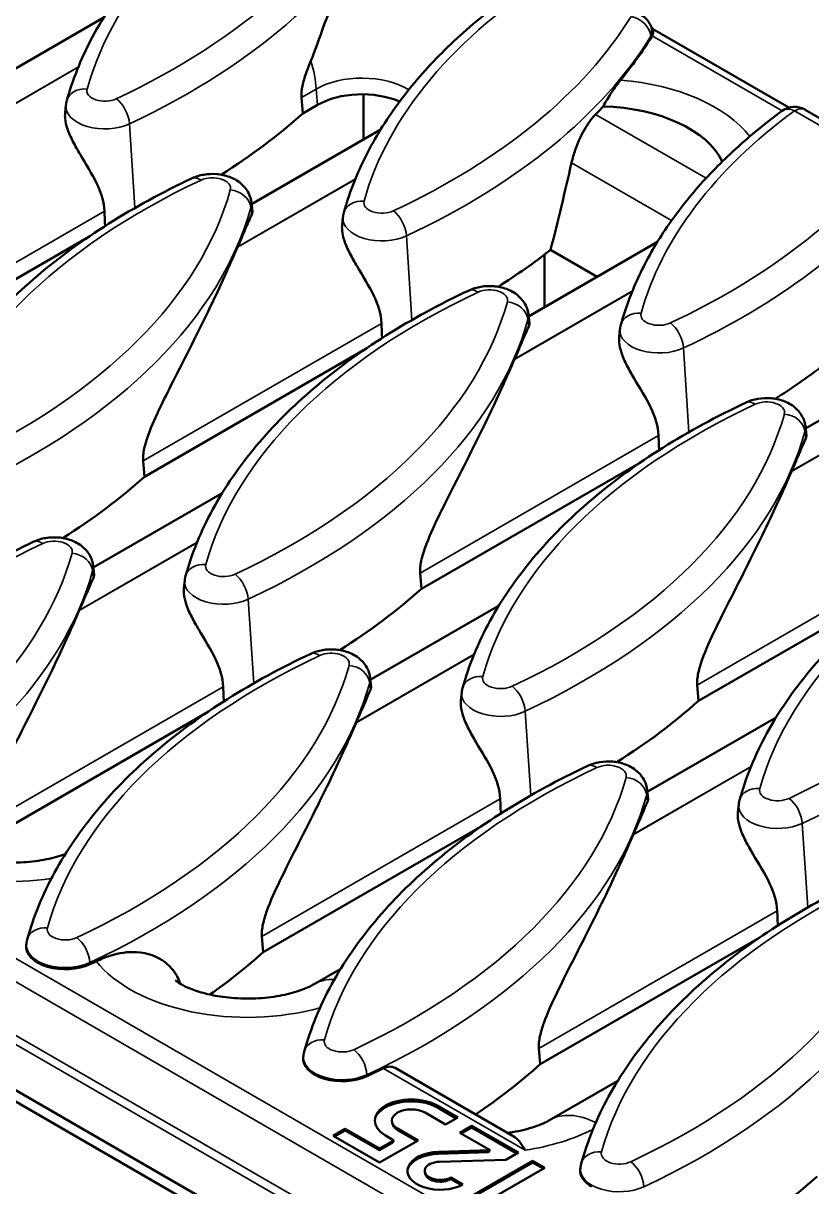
# Model space of a CAD drawing. Header units: millimetres. Extents: x 0 to 1485, y 0 to 1050.
# Drawn here: x 129.53 to 157.71, y 263.75 to 305.34 of the extents above; entities that cross this region are included whole.
import ezdxf

# ---------------------------------------------------------------- set-up
doc = ezdxf.new("R2010")
doc.units = ezdxf.units.MM
doc.header["$LTSCALE"] = 2.5
doc.layers.add('Sichtbar (ISO)', color=7, linetype='Continuous', lineweight=50)
doc.layers.add('Sichtbar schmal (ISO)', color=7, linetype='Continuous', lineweight=35)

msp = doc.modelspace()

# ---------------------------------------------------------------- linework, layer by layer
at = {"layer": 'Sichtbar (ISO)'}
for p, q in [((127.791, 302.872), (132.393, 305.528)), ((416.86, 100.751), (63.307, 304.875)), ((63.837, 304.977), (240.26, 203.119)), ((156.893, 302.321), (152.022, 305.134)), ((141.696, 302.796), (141.696, 301.179)), ((131.058, 302.416), (131.028, 302.141)), ((139.519, 302.113), (139.474, 302.68)), ((140.044, 302.416), (139.519, 302.113)), ((157.469, 302.248), (160.68, 300.394)), ((137.691, 298.867), (142.292, 301.524)), ((137.684, 298.929), (137.718, 298.612)), ((140.957, 298.411), (140.928, 298.136)), ((131.793, 297.652), (123.963, 293.131)), ((147.59, 294.862), (152.192, 297.519)), ((148.161, 297.07), (148.161, 295.192)), ((148.378, 297.237), (150.041, 296.277)), ((147.584, 294.925), (147.618, 294.607)), ((150.857, 294.406), (150.827, 294.131)), ((141.693, 293.648), (133.862, 289.127)), ((157.49, 290.857), (160.85, 292.797)), ((157.483, 290.92), (157.517, 290.603)), ((133.862, 289.127), (133.817, 289.694)), ((151.592, 289.643), (143.762, 285.122)), ((132.034, 285.881), (136.636, 288.537)), ((132.027, 285.943), (132.061, 285.626)), ((143.762, 285.122), (143.716, 285.689)), ((135.3, 285.425), (135.271, 285.15)), ((161.492, 285.638), (153.661, 281.117)), ((141.933, 281.876), (146.535, 284.533)), ((141.927, 281.939), (141.961, 281.621)), ((153.661, 281.117), (153.616, 281.684)), ((145.2, 281.42), (145.17, 281.145)), ((136.036, 280.662), (128.206, 276.141)), ((151.833, 277.871), (156.434, 280.528)), ((151.826, 277.934), (151.86, 277.616)), ((155.099, 277.415), (155.07, 277.14)), ((145.936, 276.657), (138.105, 272.136)), ((129.643, 272.439), (129.638, 272.385)), ((138.105, 272.136), (138.059, 272.703)), ((155.835, 272.652), (148.005, 268.131)), ((139.923, 270.995), (140.878, 271.546)), ((148.005, 268.131), (147.959, 268.698)), ((139.543, 268.434), (139.537, 268.381)), ((147.041, 265.562), (142.817, 268.001)), ((148.341, 266.135), (150.778, 267.542)), ((144.322, 266.652), (145.057, 266.228)), ((144.341, 266.582), (145.006, 266.198)), ((144.624, 265.978), (143.889, 266.402)), ((145.057, 266.228), (144.624, 265.978)), ((140.608, 265.575), (141.041, 265.825)), ((140.659, 265.545), (141.041, 265.765)), ((141.041, 265.825), (142.267, 265.117)), ((141.041, 265.765), (141.041, 265.825)), ((141.041, 265.765), (142.267, 265.058)), ((142.744, 265.964), (142.717, 266.043)), ((142.908, 265.836), (143.643, 265.411)), ((142.927, 265.765), (143.591, 265.381)), ((145.133, 265.684), (145.567, 265.934)), ((145.567, 265.874), (145.185, 265.654)), ((145.567, 265.934), (147.226, 264.976)), ((145.567, 265.874), (145.567, 265.934)), ((147.174, 264.946), (145.567, 265.874)), ((142.267, 264.617), (140.608, 265.575)), ((142.267, 265.117), (142.776, 265.411)), ((143.643, 265.411), (142.267, 264.617)), ((142.267, 265.058), (142.738, 265.33)), ((142.776, 265.411), (142.474, 265.586)), ((142.738, 265.33), (142.776, 265.411)), ((146.22, 265.056), (145.133, 265.684)), ((142.267, 265.058), (142.267, 265.117)), ((146.159, 264.988), (144.371, 264.933)), ((144.373, 264.999), (146.22, 265.056)), ((146.159, 264.988), (146.22, 265.056)), ((147.226, 264.976), (146.781, 264.719)), ((146.781, 264.719), (144.405, 264.646)), ((144.945, 263.071), (147.735, 264.682)), ((147.735, 264.622), (144.996, 263.041)), ((147.735, 264.682), (148.169, 264.432)), ((147.735, 264.622), (147.735, 264.682)), ((148.117, 264.402), (147.735, 264.622)), ((143.912, 264.183), (143.885, 264.261)), ((144.812, 264.083), (145.246, 263.833)), ((148.169, 264.432), (145.98, 263.168)), ((149.442, 264.429), (149.437, 264.376)), ((145.191, 263.805), (144.812, 264.023))]:
    msp.add_line(p, q, dxfattribs=at)
for centre, start, end in [((151.256, 304.969), 29.0755, 60), ((157.094, 301.599), 60, 126.3265)]:
    msp.add_arc(centre, 0.75, start, end, dxfattribs=at)
for centre, major_axis, ratio, start_param, end_param in [((105.726, 314.992), (28.411, 0), 0.57735, 5.542918, 5.711515), ((77.498, 350.74), (77.01, -60.125), 0.221134, 0.476257, 0.481396), ((125.525, 310.249), (28.061, 0), 0.57735, 5.840069, 5.943121), ((141.635, 301.498), (-2.25, 0), 0.57735, 4.0715, 5.497787), ((125.525, 310.045), (-28.083, 0), 0.57735, 2.628146, 2.647971), ((150.053, 299.699), (4.617, 0), 0.57735, 0.263416, 1.526988), ((115.626, 310.988), (28.411, 0), 0.57735, 5.542918, 5.711515), ((122.339, 292.798), (-19.397, -54.939), 0.406065, 1.79326, 1.849637), ((109.969, 301.267), (28.061, 0), 0.57735, 6.037665, 6.038748), ((125.525, 306.983), (28.411, 0), 0.57735, 5.542918, 5.647001), ((119.869, 297.263), (28.061, 0), 0.57735, 6.037665, 6.038748), ((135.425, 302.978), (28.411, 0), 0.57735, 5.542918, 5.633306), ((109.969, 298.001), (28.411, 0), 0.57735, 5.542918, 5.711515), ((129.768, 293.258), (28.061, 0), 0.57735, 6.037665, 6.038748), ((119.869, 293.997), (28.411, 0), 0.57735, 5.542918, 5.711515), ((104.312, 288.281), (28.061, 0), 0.57735, 6.037665, 6.038748), ((129.768, 289.992), (28.411, 0), 0.57735, 5.542918, 5.711515), ((114.212, 284.276), (28.061, 0), 0.57735, 6.037665, 6.038748), ((124.111, 280.272), (28.061, 0), 0.57735, 6.037665, 6.038748), ((131.035, 272.335), (-1.4, 0), 0.57735, 6.221282, 8.536843), ((114.212, 281.01), (28.411, 0), 0.57735, 5.597303, 5.711515), ((114.212, 284.276), (28.061, 0), 0.57735, 5.39525, 5.405418), ((140.934, 268.331), (-1.4, 0), 0.57735, 6.221282, 8.536843), ((124.111, 280.272), (-28.061, 0), 0.57735, 2.253657, 2.280852), ((124.111, 277.006), (28.411, 0), 0.57735, 5.575247, 5.711515), ((143.398, 266.119), (-1.307, 0), 0.57735, 3.926991, 7.068583), ((143.398, 266.037), (-1.333, 0), 0.57735, 3.926991, 6.040204), ((143.398, 266.119), (-0.693, 0), 0.57735, 3.926991, 7.068583), ((143.398, 266.037), (-0.667, 0), 0.57735, 0.190621, 0.785398), ((144.435, 264.323), (-1.173, 0), 0.57735, 4.765742, 8.616539), ((144.435, 264.241), (-1.2, 0), 0.57735, 4.765742, 6.034346), ((144.435, 264.323), (-0.56, 0), 0.57735, 4.765742, 8.591524), ((144.435, 264.241), (-0.533, 0), 0.57735, 0.190621, 2.356194), ((150.834, 264.326), (-1.4, 0), 0.57735, 6.221282, 7.068583), ((134.011, 273.001), (28.411, 0), 0.57735, 5.542918, 5.711515)]:
    msp.add_ellipse(centre, major_axis=major_axis, ratio=ratio, start_param=start_param, end_param=end_param, dxfattribs=at)
for points, knots in [([(131.088, 302.573), (131.293, 303.31), (131.582, 304.037), (132.317, 305.453), (132.764, 306.143), (133.804, 307.476), (134.397, 308.118), (135.718, 309.348), (136.446, 309.934), (138.023, 311.043), (138.872, 311.566), (139.774, 312.052)], [5.6570493, 5.6570493, 5.6570493, 5.6570493, 5.789077, 5.789077, 5.9211047, 5.9211047, 6.0531324, 6.0531324, 6.1851601, 6.1851601, 6.3171878, 6.3171878, 6.3171878, 6.3171878]), ([(139.811, 303.994), (139.949, 304.321), (140.107, 304.788), (140.471, 305.783), (140.673, 306.309), (141.099, 307.254), (141.299, 307.642), (141.55, 308.046), (141.601, 308.124), (141.651, 308.196)], [-1.712995, -1.712995, -1.712995, -1.712995, -1.278087, -1.278087, -0.902936, -0.902936, -0.586693, -0.586693, -0.505697, -0.505697, -0.505697, -0.505697]), ([(140.987, 298.568), (141.168, 299.22), (141.415, 299.863), (142.033, 301.122), (142.403, 301.738), (143.262, 302.934), (143.749, 303.515), (144.832, 304.635), (145.428, 305.174), (146.72, 306.206), (147.415, 306.698), (148.156, 307.163)], [5.6570493, 5.6570493, 5.6570493, 5.6570493, 5.7737278, 5.7737278, 5.8904063, 5.8904063, 6.0070848, 6.0070848, 6.1237633, 6.1237633, 6.2404418, 6.2404418, 6.2404418, 6.2404418]), ([(152.034, 305.113), (152.05, 305.084), (152.052, 305.041), (152.032, 304.96), (152.02, 304.928), (152.004, 304.891)], [0.0993, 0.0993, 0.0993, 0.0993, 0.1853603, 0.1853603, 0.2311342, 0.2311342, 0.2311342, 0.2311342]), ([(139.474, 302.68), (139.463, 302.814), (139.479, 302.955), (139.539, 303.246), (139.584, 303.396), (139.689, 303.697), (139.748, 303.847), (139.811, 303.994)], [1.3649293, 1.3649293, 1.3649293, 1.3649293, 1.4608495, 1.4608495, 1.5582179, 1.5582179, 1.65319, 1.65319, 1.65319, 1.65319]), ([(150.256, 302.362), (150.355, 302.543), (150.456, 302.712), (150.665, 303.029), (150.771, 303.175), (150.876, 303.303)], [-0.7244913, -0.7244913, -0.7244913, -0.7244913, -0.582397, -0.582397, -0.4349364, -0.4349364, -0.4349364, -0.4349364]), ([(131.058, 302.416), (131.059, 302.426), (131.06, 302.437), (131.063, 302.458), (131.065, 302.469), (131.068, 302.49), (131.07, 302.501), (131.075, 302.521), (131.077, 302.532), (131.082, 302.552), (131.085, 302.563), (131.088, 302.573)], [5.5596905, 5.5596905, 5.5596905, 5.5596905, 5.57916226, 5.57916226, 5.59863402, 5.59863402, 5.61810578, 5.61810578, 5.63757754, 5.63757754, 5.6570493, 5.6570493, 5.6570493, 5.6570493]), ([(131.028, 302.141), (131.021, 302.077), (131.021, 302.01), (131.038, 301.817), (131.07, 301.687), (131.159, 301.422), (131.228, 301.265), (131.388, 300.952), (131.478, 300.796), (131.767, 300.307), (131.993, 299.953), (132.318, 299.271), (132.42, 298.94), (132.434, 298.615)], [3.8013839, 3.8013839, 3.8013839, 3.8013839, 3.8486369, 3.8486369, 3.9329934, 3.9329934, 4.0314686, 4.0314686, 4.1299438, 4.1299438, 4.3729414, 4.3729414, 4.5970062, 4.5970062, 4.5970062, 4.5970062]), ([(149.987, 302.081), (149.979, 302.073), (149.971, 302.064), (149.836, 301.921), (149.7, 301.736), (149.453, 301.302), (149.342, 301.054), (149.207, 300.664), (149.162, 300.507), (149.125, 300.348)], [1.8392594, 1.8392594, 1.8392594, 1.8392594, 1.8489159, 1.8489159, 2.0047841, 2.0047841, 2.1606522, 2.1606522, 2.2539981, 2.2539981, 2.2539981, 2.2539981]), ([(150.887, 294.563), (151.044, 295.129), (151.251, 295.688), (151.758, 296.787), (152.059, 297.327), (152.75, 298.381), (153.14, 298.896), (154.005, 299.896), (154.479, 300.381), (155.507, 301.318), (156.06, 301.77), (156.649, 302.203)], [5.6570493, 5.6570493, 5.6570493, 5.6570493, 5.7583279, 5.7583279, 5.8596065, 5.8596065, 5.9608852, 5.9608852, 6.0621638, 6.0621638, 6.1634424, 6.1634424, 6.1634424, 6.1634424]), ([(135.565, 299.795), (135.703, 299.86), (135.845, 299.901), (136.139, 299.95), (136.293, 299.956), (136.597, 299.931), (136.749, 299.9), (137.042, 299.793), (137.186, 299.718), (137.422, 299.514), (137.519, 299.401), (137.637, 299.158), (137.671, 299.046), (137.684, 298.929)], [0.102537, 0.102537, 0.102537, 0.102537, 0.502627, 0.502627, 0.927097, 0.927097, 1.350551, 1.350551, 1.766423, 1.766423, 2.082244, 2.082244, 2.294291, 2.294291, 2.294291, 2.294291]), ([(125.431, 289.587), (125.657, 290.401), (125.986, 291.201), (126.834, 292.756), (127.353, 293.511), (128.568, 294.96), (129.263, 295.654), (130.812, 296.971), (131.666, 297.594), (133.515, 298.758), (134.51, 299.3), (135.565, 299.795)], [5.6570493, 5.6570493, 5.6570493, 5.6570493, 5.8027839, 5.8027839, 5.9485186, 5.9485186, 6.0942532, 6.0942532, 6.2399879, 6.2399879, 6.3857225, 6.3857225, 6.3857225, 6.3857225]), ([(140.957, 298.411), (140.958, 298.422), (140.96, 298.432), (140.963, 298.454), (140.964, 298.464), (140.968, 298.485), (140.97, 298.496), (140.974, 298.517), (140.977, 298.527), (140.982, 298.548), (140.984, 298.558), (140.987, 298.568)], [5.5596905, 5.5596905, 5.5596905, 5.5596905, 5.57916226, 5.57916226, 5.59863402, 5.59863402, 5.61810578, 5.61810578, 5.63757754, 5.63757754, 5.6570493, 5.6570493, 5.6570493, 5.6570493]), ([(137.196, 297.347), (137.294, 297.573), (137.384, 297.784), (137.546, 298.163), (137.624, 298.344), (137.695, 298.501)], [5.6696828, 5.6696828, 5.6696828, 5.6696828, 5.9076607, 5.9076607, 6.1399115, 6.1399115, 6.1399115, 6.1399115]), ([(140.928, 298.136), (140.921, 298.073), (140.92, 298.005), (140.937, 297.812), (140.969, 297.682), (141.058, 297.417), (141.128, 297.26), (141.288, 296.948), (141.377, 296.792), (141.666, 296.302), (141.892, 295.948), (142.217, 295.267), (142.32, 294.935), (142.333, 294.611)], [3.8013839, 3.8013839, 3.8013839, 3.8013839, 3.8486369, 3.8486369, 3.9329934, 3.9329934, 4.0314686, 4.0314686, 4.1299438, 4.1299438, 4.3729414, 4.3729414, 4.5970062, 4.5970062, 4.5970062, 4.5970062]), ([(133.817, 289.694), (133.811, 289.757), (133.812, 289.827), (133.826, 289.975), (133.839, 290.054), (133.89, 290.293), (133.942, 290.457), (134.122, 290.961), (134.288, 291.321), (134.625, 292.023), (134.797, 292.363), (135.411, 293.572), (135.884, 294.5), (136.642, 296.09), (136.945, 296.768), (137.188, 297.33)], [0.001445, 0.001445, 0.001445, 0.001445, 0.046776, 0.046776, 0.093551, 0.093551, 0.187102, 0.187102, 0.417891, 0.417891, 0.64868, 0.64868, 1.339149, 1.339149, 1.926999, 1.926999, 1.926999, 1.926999]), ([(135.33, 285.582), (135.557, 286.396), (135.885, 287.196), (136.733, 288.751), (137.252, 289.506), (138.467, 290.955), (139.162, 291.649), (140.711, 292.967), (141.566, 293.59), (143.415, 294.754), (144.41, 295.295), (145.465, 295.79)], [5.6570493, 5.6570493, 5.6570493, 5.6570493, 5.8027839, 5.8027839, 5.9485186, 5.9485186, 6.0942532, 6.0942532, 6.2399879, 6.2399879, 6.3857225, 6.3857225, 6.3857225, 6.3857225]), ([(145.465, 295.79), (145.603, 295.855), (145.744, 295.896), (146.039, 295.945), (146.192, 295.951), (146.497, 295.926), (146.648, 295.896), (146.942, 295.788), (147.085, 295.713), (147.321, 295.509), (147.419, 295.396), (147.537, 295.153), (147.571, 295.042), (147.584, 294.925)], [0.102537, 0.102537, 0.102537, 0.102537, 0.502627, 0.502627, 0.927097, 0.927097, 1.350551, 1.350551, 1.766423, 1.766423, 2.082244, 2.082244, 2.294291, 2.294291, 2.294291, 2.294291]), ([(147.095, 293.342), (147.193, 293.568), (147.283, 293.779), (147.446, 294.159), (147.523, 294.339), (147.595, 294.496)], [5.6696828, 5.6696828, 5.6696828, 5.6696828, 5.9076607, 5.9076607, 6.1399115, 6.1399115, 6.1399115, 6.1399115]), ([(150.857, 294.406), (150.858, 294.417), (150.859, 294.428), (150.862, 294.449), (150.864, 294.46), (150.867, 294.481), (150.869, 294.491), (150.874, 294.512), (150.876, 294.522), (150.881, 294.543), (150.884, 294.553), (150.887, 294.563)], [5.5596905, 5.5596905, 5.5596905, 5.5596905, 5.57916226, 5.57916226, 5.59863402, 5.59863402, 5.61810578, 5.61810578, 5.63757754, 5.63757754, 5.6570493, 5.6570493, 5.6570493, 5.6570493]), ([(150.827, 294.131), (150.82, 294.068), (150.82, 294.001), (150.837, 293.808), (150.869, 293.677), (150.958, 293.412), (151.027, 293.256), (151.187, 292.943), (151.277, 292.787), (151.566, 292.298), (151.792, 291.943), (152.117, 291.262), (152.219, 290.93), (152.233, 290.606)], [3.8013839, 3.8013839, 3.8013839, 3.8013839, 3.8486369, 3.8486369, 3.9329934, 3.9329934, 4.0314686, 4.0314686, 4.1299438, 4.1299438, 4.3729414, 4.3729414, 4.5970062, 4.5970062, 4.5970062, 4.5970062]), ([(143.716, 285.689), (143.711, 285.753), (143.712, 285.822), (143.725, 285.971), (143.738, 286.05), (143.79, 286.289), (143.841, 286.452), (144.022, 286.956), (144.188, 287.317), (144.524, 288.019), (144.696, 288.358), (145.31, 289.568), (145.784, 290.495), (146.541, 292.085), (146.844, 292.764), (147.088, 293.325)], [0.001445, 0.001445, 0.001445, 0.001445, 0.046776, 0.046776, 0.093551, 0.093551, 0.187102, 0.187102, 0.417891, 0.417891, 0.64868, 0.64868, 1.339149, 1.339149, 1.926999, 1.926999, 1.926999, 1.926999]), ([(155.364, 291.786), (155.502, 291.85), (155.644, 291.891), (155.938, 291.941), (156.092, 291.947), (156.396, 291.922), (156.548, 291.891), (156.841, 291.783), (156.985, 291.708), (157.221, 291.505), (157.318, 291.391), (157.436, 291.149), (157.47, 291.037), (157.483, 290.92)], [0.102537, 0.102537, 0.102537, 0.102537, 0.502627, 0.502627, 0.927097, 0.927097, 1.350551, 1.350551, 1.766423, 1.766423, 2.082244, 2.082244, 2.294291, 2.294291, 2.294291, 2.294291]), ([(145.23, 281.577), (145.456, 282.391), (145.785, 283.192), (146.633, 284.747), (147.152, 285.501), (148.367, 286.95), (149.062, 287.645), (150.611, 288.962), (151.465, 289.585), (153.314, 290.749), (154.309, 291.29), (155.364, 291.786)], [5.6570493, 5.6570493, 5.6570493, 5.6570493, 5.8027839, 5.8027839, 5.9485186, 5.9485186, 6.0942532, 6.0942532, 6.2399879, 6.2399879, 6.3857225, 6.3857225, 6.3857225, 6.3857225]), ([(156.995, 289.337), (157.093, 289.564), (157.183, 289.775), (157.345, 290.154), (157.423, 290.334), (157.494, 290.491)], [5.6696828, 5.6696828, 5.6696828, 5.6696828, 5.9076607, 5.9076607, 6.1399115, 6.1399115, 6.1399115, 6.1399115]), ([(153.616, 281.684), (153.61, 281.748), (153.611, 281.818), (153.625, 281.966), (153.638, 282.045), (153.689, 282.284), (153.741, 282.447), (153.921, 282.951), (154.087, 283.312), (154.424, 284.014), (154.596, 284.353), (155.21, 285.563), (155.683, 286.491), (156.441, 288.081), (156.744, 288.759), (156.987, 289.32)], [0.001445, 0.001445, 0.001445, 0.001445, 0.046776, 0.046776, 0.093551, 0.093551, 0.187102, 0.187102, 0.417891, 0.417891, 0.64868, 0.64868, 1.339149, 1.339149, 1.926999, 1.926999, 1.926999, 1.926999]), ([(155.129, 277.572), (155.356, 278.386), (155.684, 279.187), (156.532, 280.742), (157.051, 281.496), (158.266, 282.945), (158.961, 283.64), (160.51, 284.957), (161.365, 285.58), (163.214, 286.744), (164.209, 287.285), (165.264, 287.781)], [5.6570493, 5.6570493, 5.6570493, 5.6570493, 5.8027839, 5.8027839, 5.9485186, 5.9485186, 6.0942532, 6.0942532, 6.2399879, 6.2399879, 6.3857225, 6.3857225, 6.3857225, 6.3857225]), ([(129.908, 286.809), (130.046, 286.874), (130.188, 286.915), (130.483, 286.964), (130.636, 286.97), (130.941, 286.945), (131.092, 286.914), (131.385, 286.807), (131.529, 286.731), (131.765, 286.528), (131.862, 286.415), (131.98, 286.172), (132.015, 286.06), (132.027, 285.943)], [0.102537, 0.102537, 0.102537, 0.102537, 0.502627, 0.502627, 0.927097, 0.927097, 1.350551, 1.350551, 1.766423, 1.766423, 2.082244, 2.082244, 2.294291, 2.294291, 2.294291, 2.294291]), ([(120.044, 277.438), (120.32, 278.186), (120.682, 278.919), (121.569, 280.342), (122.093, 281.032), (123.291, 282.358), (123.964, 282.993), (125.447, 284.201), (126.256, 284.774), (127.996, 285.847), (128.926, 286.348), (129.908, 286.809)], [5.7073242, 5.7073242, 5.7073242, 5.7073242, 5.8430039, 5.8430039, 5.9786835, 5.9786835, 6.1143632, 6.1143632, 6.2500429, 6.2500429, 6.3857225, 6.3857225, 6.3857225, 6.3857225]), ([(131.539, 284.36), (131.581, 284.458), (131.622, 284.552), (131.797, 284.962), (131.927, 285.268), (132.038, 285.515)], [5.4826973, 5.4826973, 5.4826973, 5.4826973, 5.5850708, 5.5850708, 5.9462229, 5.9462229, 5.9462229, 5.9462229]), ([(135.3, 285.425), (135.301, 285.435), (135.303, 285.446), (135.306, 285.467), (135.307, 285.478), (135.311, 285.499), (135.313, 285.51), (135.317, 285.531), (135.32, 285.541), (135.325, 285.561), (135.327, 285.572), (135.33, 285.582)], [5.5596905, 5.5596905, 5.5596905, 5.5596905, 5.57916226, 5.57916226, 5.59863402, 5.59863402, 5.61810578, 5.61810578, 5.63757754, 5.63757754, 5.6570493, 5.6570493, 5.6570493, 5.6570493]), ([(135.271, 285.15), (135.264, 285.086), (135.264, 285.019), (135.28, 284.826), (135.312, 284.696), (135.402, 284.431), (135.471, 284.274), (135.631, 283.962), (135.721, 283.806), (136.01, 283.316), (136.236, 282.962), (136.56, 282.28), (136.663, 281.949), (136.676, 281.624)], [3.8013839, 3.8013839, 3.8013839, 3.8013839, 3.8486369, 3.8486369, 3.9329934, 3.9329934, 4.0314686, 4.0314686, 4.1299438, 4.1299438, 4.3729414, 4.3729414, 4.5970062, 4.5970062, 4.5970062, 4.5970062]), ([(128.16, 276.707), (128.155, 276.771), (128.156, 276.841), (128.169, 276.989), (128.182, 277.068), (128.233, 277.307), (128.285, 277.47), (128.465, 277.975), (128.631, 278.335), (128.968, 279.037), (129.14, 279.377), (129.754, 280.586), (130.227, 281.514), (130.985, 283.104), (131.288, 283.782), (131.531, 284.343)], [0.001445, 0.001445, 0.001445, 0.001445, 0.046776, 0.046776, 0.093551, 0.093551, 0.187102, 0.187102, 0.417891, 0.417891, 0.64868, 0.64868, 1.339149, 1.339149, 1.926999, 1.926999, 1.926999, 1.926999]), ([(129.673, 272.596), (129.9, 273.41), (130.228, 274.21), (131.076, 275.765), (131.596, 276.52), (132.81, 277.969), (133.505, 278.663), (135.055, 279.981), (135.909, 280.603), (137.758, 281.768), (138.753, 282.309), (139.808, 282.804)], [5.6570493, 5.6570493, 5.6570493, 5.6570493, 5.8027839, 5.8027839, 5.9485186, 5.9485186, 6.0942532, 6.0942532, 6.2399879, 6.2399879, 6.3857225, 6.3857225, 6.3857225, 6.3857225]), ([(139.808, 282.804), (139.946, 282.869), (140.087, 282.91), (140.382, 282.959), (140.535, 282.965), (140.84, 282.94), (140.991, 282.909), (141.285, 282.802), (141.429, 282.727), (141.665, 282.523), (141.762, 282.41), (141.88, 282.167), (141.914, 282.055), (141.927, 281.939)], [0.102537, 0.102537, 0.102537, 0.102537, 0.502627, 0.502627, 0.927097, 0.927097, 1.350551, 1.350551, 1.766423, 1.766423, 2.082244, 2.082244, 2.294291, 2.294291, 2.294291, 2.294291]), ([(141.438, 280.356), (141.481, 280.453), (141.521, 280.548), (141.697, 280.957), (141.826, 281.264), (141.938, 281.51)], [5.4826973, 5.4826973, 5.4826973, 5.4826973, 5.5850708, 5.5850708, 5.9462229, 5.9462229, 5.9462229, 5.9462229]), ([(145.2, 281.42), (145.201, 281.431), (145.202, 281.441), (145.205, 281.463), (145.207, 281.473), (145.211, 281.494), (145.213, 281.505), (145.217, 281.526), (145.219, 281.536), (145.224, 281.557), (145.227, 281.567), (145.23, 281.577)], [5.5596905, 5.5596905, 5.5596905, 5.5596905, 5.57916226, 5.57916226, 5.59863402, 5.59863402, 5.61810578, 5.61810578, 5.63757754, 5.63757754, 5.6570493, 5.6570493, 5.6570493, 5.6570493]), ([(145.17, 281.145), (145.164, 281.082), (145.163, 281.014), (145.18, 280.821), (145.212, 280.691), (145.301, 280.426), (145.371, 280.269), (145.53, 279.957), (145.62, 279.801), (145.909, 279.311), (146.135, 278.957), (146.46, 278.276), (146.562, 277.944), (146.576, 277.62)], [3.8013839, 3.8013839, 3.8013839, 3.8013839, 3.8486369, 3.8486369, 3.9329934, 3.9329934, 4.0314686, 4.0314686, 4.1299438, 4.1299438, 4.3729414, 4.3729414, 4.5970062, 4.5970062, 4.5970062, 4.5970062]), ([(138.059, 272.703), (138.054, 272.767), (138.055, 272.836), (138.069, 272.984), (138.081, 273.063), (138.133, 273.303), (138.185, 273.466), (138.365, 273.97), (138.531, 274.331), (138.868, 275.032), (139.039, 275.372), (139.654, 276.582), (140.127, 277.509), (140.884, 279.099), (141.187, 279.778), (141.431, 280.339)], [0.001445, 0.001445, 0.001445, 0.001445, 0.046776, 0.046776, 0.093551, 0.093551, 0.187102, 0.187102, 0.417891, 0.417891, 0.64868, 0.64868, 1.339149, 1.339149, 1.926999, 1.926999, 1.926999, 1.926999]), ([(139.573, 268.591), (139.799, 269.405), (140.128, 270.206), (140.976, 271.76), (141.495, 272.515), (142.71, 273.964), (143.405, 274.658), (144.954, 275.976), (145.808, 276.599), (147.657, 277.763), (148.652, 278.304), (149.707, 278.799)], [5.6570493, 5.6570493, 5.6570493, 5.6570493, 5.8027839, 5.8027839, 5.9485186, 5.9485186, 6.0942532, 6.0942532, 6.2399879, 6.2399879, 6.3857225, 6.3857225, 6.3857225, 6.3857225]), ([(149.707, 278.799), (149.845, 278.864), (149.987, 278.905), (150.282, 278.955), (150.435, 278.961), (150.74, 278.935), (150.891, 278.905), (151.184, 278.797), (151.328, 278.722), (151.564, 278.518), (151.661, 278.405), (151.779, 278.162), (151.814, 278.051), (151.826, 277.934)], [0.102537, 0.102537, 0.102537, 0.102537, 0.502627, 0.502627, 0.927097, 0.927097, 1.350551, 1.350551, 1.766423, 1.766423, 2.082244, 2.082244, 2.294291, 2.294291, 2.294291, 2.294291]), ([(151.338, 276.351), (151.38, 276.449), (151.421, 276.543), (151.596, 276.952), (151.726, 277.259), (151.837, 277.505)], [5.4826973, 5.4826973, 5.4826973, 5.4826973, 5.5850708, 5.5850708, 5.9462229, 5.9462229, 5.9462229, 5.9462229]), ([(155.099, 277.415), (155.1, 277.426), (155.102, 277.437), (155.105, 277.458), (155.106, 277.469), (155.11, 277.49), (155.112, 277.5), (155.116, 277.521), (155.119, 277.531), (155.124, 277.552), (155.126, 277.562), (155.129, 277.572)], [5.5596905, 5.5596905, 5.5596905, 5.5596905, 5.57916226, 5.57916226, 5.59863402, 5.59863402, 5.61810578, 5.61810578, 5.63757754, 5.63757754, 5.6570493, 5.6570493, 5.6570493, 5.6570493]), ([(155.07, 277.14), (155.063, 277.077), (155.063, 277.01), (155.079, 276.817), (155.111, 276.686), (155.201, 276.421), (155.27, 276.265), (155.43, 275.952), (155.52, 275.796), (155.809, 275.307), (156.034, 274.952), (156.359, 274.271), (156.462, 273.939), (156.475, 273.615)], [3.8013839, 3.8013839, 3.8013839, 3.8013839, 3.8486369, 3.8486369, 3.9329934, 3.9329934, 4.0314686, 4.0314686, 4.1299438, 4.1299438, 4.3729414, 4.3729414, 4.5970062, 4.5970062, 4.5970062, 4.5970062]), ([(147.959, 268.698), (147.954, 268.762), (147.955, 268.831), (147.968, 268.98), (147.981, 269.059), (148.032, 269.298), (148.084, 269.461), (148.264, 269.965), (148.43, 270.326), (148.767, 271.028), (148.939, 271.367), (149.553, 272.577), (150.026, 273.504), (150.784, 275.094), (151.087, 275.773), (151.33, 276.334)], [0.001445, 0.001445, 0.001445, 0.001445, 0.046776, 0.046776, 0.093551, 0.093551, 0.187102, 0.187102, 0.417891, 0.417891, 0.64868, 0.64868, 1.339149, 1.339149, 1.926999, 1.926999, 1.926999, 1.926999]), ([(126.559, 275.986), (126.559, 275.986), (126.567, 275.979), (126.612, 275.941), (126.673, 275.897), (126.857, 275.793), (126.982, 275.733), (127.295, 275.612), (127.488, 275.551), (127.933, 275.444), (128.188, 275.401), (128.735, 275.344), (129.029, 275.333), (129.612, 275.35), (129.901, 275.378), (130.432, 275.466), (130.675, 275.525), (130.937, 275.609), (130.987, 275.626), (131.035, 275.643)], [1.310535, 1.310535, 1.310535, 1.310535, 1.402673, 1.402673, 1.581342, 1.581342, 1.765012, 1.765012, 1.96381, 1.96381, 2.179172, 2.179172, 2.406228, 2.406228, 2.636125, 2.636125, 2.858614, 2.858614, 2.913728, 2.913728, 2.913728, 2.913728]), ([(149.472, 264.586), (149.699, 265.4), (150.027, 266.201), (150.875, 267.756), (151.395, 268.51), (152.609, 269.959), (153.304, 270.654), (154.854, 271.971), (155.708, 272.594), (157.557, 273.758), (158.552, 274.299), (159.607, 274.795)], [5.6570493, 5.6570493, 5.6570493, 5.6570493, 5.8027839, 5.8027839, 5.9485186, 5.9485186, 6.0942532, 6.0942532, 6.2399879, 6.2399879, 6.3857225, 6.3857225, 6.3857225, 6.3857225]), ([(129.643, 272.439), (129.644, 272.449), (129.646, 272.46), (129.649, 272.481), (129.651, 272.492), (129.654, 272.513), (129.656, 272.523), (129.661, 272.544), (129.663, 272.555), (129.668, 272.575), (129.671, 272.585), (129.673, 272.596)], [5.5596905, 5.5596905, 5.5596905, 5.5596905, 5.57916226, 5.57916226, 5.59863402, 5.59863402, 5.61810578, 5.61810578, 5.63757754, 5.63757754, 5.6570493, 5.6570493, 5.6570493, 5.6570493]), ([(132.139, 271.813), (132.304, 271.892), (132.468, 271.957), (132.962, 272.112), (133.28, 272.155), (133.988, 272.117), (134.332, 271.981), (134.766, 271.647), (134.915, 271.481), (135.073, 271.193), (135.113, 271.103), (135.146, 271.007)], [-1.0691406, -1.0691406, -1.0691406, -1.0691406, -0.9553116, -0.9553116, -0.7231512, -0.7231512, -0.3989985, -0.3989985, -0.1949366, -0.1949366, -0.1121755, -0.1121755, -0.1121755, -0.1121755]), ([(134.977, 271.126), (134.977, 271.126), (134.985, 271.118), (135.03, 271.081), (135.091, 271.037), (135.275, 270.933), (135.4, 270.873), (135.713, 270.751), (135.906, 270.691), (136.351, 270.584), (136.606, 270.541), (137.153, 270.484), (137.447, 270.473), (138.029, 270.49), (138.319, 270.518), (138.85, 270.606), (139.093, 270.665), (139.498, 270.794), (139.665, 270.863), (139.843, 270.95), (139.885, 270.973), (139.923, 270.995)], [1.310535, 1.310535, 1.310535, 1.310535, 1.402673, 1.402673, 1.581342, 1.581342, 1.765012, 1.765012, 1.96381, 1.96381, 2.179172, 2.179172, 2.406228, 2.406228, 2.636125, 2.636125, 2.858614, 2.858614, 3.065235, 3.065235, 3.141593, 3.141593, 3.141593, 3.141593]), ([(139.543, 268.434), (139.544, 268.445), (139.545, 268.455), (139.548, 268.477), (139.55, 268.487), (139.554, 268.508), (139.556, 268.519), (139.56, 268.54), (139.562, 268.55), (139.567, 268.571), (139.57, 268.581), (139.573, 268.591)], [5.5596905, 5.5596905, 5.5596905, 5.5596905, 5.57916226, 5.57916226, 5.59863402, 5.59863402, 5.61810578, 5.61810578, 5.63757754, 5.63757754, 5.6570493, 5.6570493, 5.6570493, 5.6570493]), ([(142.817, 268.001), (142.764, 268.032), (142.698, 268.049), (142.556, 268.044), (142.479, 268.023), (142.406, 267.987), (142.405, 267.987), (142.403, 267.986)], [0.5686528, 0.5686528, 0.5686528, 0.5686528, 0.6244977, 0.6244977, 0.6811336, 0.6811336, 0.6821208, 0.6821208, 0.6821208, 0.6821208]), ([(146.841, 265.678), (146.898, 265.686), (146.954, 265.694), (147.158, 265.728), (147.3, 265.758), (147.567, 265.824), (147.692, 265.861), (147.92, 265.939), (148.023, 265.979), (148.203, 266.06), (148.279, 266.099), (148.341, 266.135)], [2.5896222, 2.5896222, 2.5896222, 2.5896222, 2.6369817, 2.6369817, 2.7631344, 2.7631344, 2.8892872, 2.8892872, 3.0154399, 3.0154399, 3.1415927, 3.1415927, 3.1415927, 3.1415927]), ([(147.47, 265.061), (147.469, 265.062), (147.469, 265.063), (147.332, 265.303), (147.202, 265.469), (147.041, 265.562)], [-0.4437894, -0.4437894, -0.4437894, -0.4437894, -0.4426968, -0.4426968, -0.2110861, -0.2110861, -0.2110861, -0.2110861]), ([(149.442, 264.429), (149.443, 264.44), (149.445, 264.451), (149.448, 264.472), (149.45, 264.482), (149.453, 264.504), (149.455, 264.514), (149.46, 264.535), (149.462, 264.545), (149.467, 264.566), (149.47, 264.576), (149.472, 264.586)], [5.5596905, 5.5596905, 5.5596905, 5.5596905, 5.57916226, 5.57916226, 5.59863402, 5.59863402, 5.61810578, 5.61810578, 5.63757754, 5.63757754, 5.6570493, 5.6570493, 5.6570493, 5.6570493])]:
    msp.add_open_spline(points, degree=3, knots=knots, dxfattribs=at)
for points, degree in [([(152.004, 304.891), (151.997, 304.875), (151.988, 304.86), (151.979, 304.845)], 3), ([(132.434, 298.615), (132.445, 298.355), (132.456, 298.091)], 2), ([(137.695, 298.501), (137.714, 298.541), (137.721, 298.58), (137.718, 298.612)], 3), ([(142.333, 294.611), (142.344, 294.351), (142.355, 294.086)], 2), ([(147.595, 294.496), (147.613, 294.536), (147.621, 294.575), (147.618, 294.607)], 3), ([(152.233, 290.606), (152.244, 290.346), (152.255, 290.081)], 2), ([(157.494, 290.491), (157.513, 290.532), (157.52, 290.57), (157.517, 290.603)], 3), ([(132.038, 285.515), (132.057, 285.555), (132.065, 285.593), (132.061, 285.626)], 3), ([(136.676, 281.624), (136.687, 281.365), (136.698, 281.1)], 2), ([(141.938, 281.51), (141.956, 281.55), (141.964, 281.589), (141.961, 281.621)], 3), ([(146.576, 277.62), (146.587, 277.36), (146.598, 277.095)], 2), ([(151.837, 277.505), (151.856, 277.545), (151.864, 277.584), (151.86, 277.616)], 3), ([(156.475, 273.615), (156.486, 273.355), (156.497, 273.09)], 2), ([(144.812, 264.023), (144.812, 264.053), (144.812, 264.083)], 2)]:
    msp.add_open_spline(points, degree=degree, dxfattribs=at)
at = {"layer": 'Sichtbar schmal (ISO)'}
for p, q in [((240.374, 204.683), (63.95, 306.541)), ((240.443, 204.975), (64.019, 306.833)), ((152.004, 304.891), (156.654, 302.206)), ((127.289, 301.334), (131.495, 303.763)), ((131.502, 303.779), (127.296, 301.351)), ((140.003, 302.986), (139.474, 302.68)), ((140.003, 302.986), (140.044, 302.416)), ((153.936, 299.801), (149.987, 302.081)), ((160.305, 300.357), (157.094, 302.211)), ((133.523, 298.736), (133.329, 301.741)), ((152.699, 298.285), (149.125, 300.348)), ((137.188, 297.33), (141.394, 299.758)), ((141.401, 299.775), (137.196, 297.347)), ((132.434, 298.615), (123.917, 293.698)), ((137.695, 298.501), (137.669, 298.752)), ((143.422, 294.731), (143.229, 297.737)), ((147.088, 293.325), (151.294, 295.753)), ((151.301, 295.77), (147.095, 293.342)), ((142.333, 294.611), (133.817, 289.694)), ((147.595, 294.496), (147.569, 294.747)), ((153.322, 290.726), (153.128, 293.732)), ((156.987, 289.32), (161.193, 291.748)), ((161.2, 291.765), (156.995, 289.337)), ((157.494, 290.491), (157.468, 290.743)), ((152.233, 290.606), (143.716, 285.689)), ((131.531, 284.343), (135.738, 286.772)), ((135.744, 286.788), (131.539, 284.36)), ((162.132, 286.601), (153.616, 281.684)), ((132.038, 285.515), (132.012, 285.766)), ((137.766, 281.745), (137.572, 284.75)), ((141.431, 280.339), (145.637, 282.767)), ((145.644, 282.784), (141.438, 280.356)), ((136.676, 281.624), (128.16, 276.707)), ((141.938, 281.51), (141.912, 281.761)), ((147.665, 277.74), (147.471, 280.746)), ((151.33, 276.334), (155.536, 278.762)), ((155.543, 278.779), (151.338, 276.351)), ((146.576, 277.62), (138.059, 272.703)), ((151.837, 277.505), (151.811, 277.756)), ((157.565, 273.736), (157.371, 276.741)), ((150.549, 259.619), (122.333, 275.91)), ((150.531, 258.793), (121.43, 275.595)), ((156.475, 273.615), (147.959, 268.698)), ((131.918, 271.708), (131.915, 271.764)), ((147.47, 265.061), (142.403, 267.986)), ((141.818, 267.704), (141.814, 267.759)), ((144.341, 266.582), (144.322, 266.652)), ((142.927, 265.765), (142.908, 265.836)), ((144.371, 264.933), (144.373, 264.999))]:
    msp.add_line(p, q, dxfattribs=at)
for centre, major_axis, ratio, start_param, end_param in [((158.773, 300.484), (-27.308, 0), 0.57735, 5.463785, 6.123923), ((115.626, 314.866), (27.308, 0), 0.57735, 5.39525, 6.028553), ((115.626, 314.307), (28.055, 0), 0.57735, 5.39525, 6.028553), ((168.672, 296.479), (-27.308, 0), 0.57735, 5.540531, 6.123923), ((125.525, 310.861), (27.308, 0), 0.57735, 5.39525, 5.94169), ((151.256, 304.969), (-0.639, 0.393), 0.769348, 3.671177, 5.154706), ((151.256, 304.969), (0.655, 0.364), 0.867309, 5.577792, 6.283185), ((125.525, 310.302), (28.055, 0), 0.57735, 5.39525, 5.94169), ((137.432, 304.21), (-1.825, 3.161), 0.57735, 4.014257, 4.325718), ((141.635, 302.043), (-2.308, 0), 0.57735, 3.902189, 5.497787), ((150.053, 299.904), (5.945, 0), 0.57735, 0.415461, 1.431964), ((131.81, 302.372), (-0.723, 0.201), 0.806163, 4.933018, 6.283185), ((132.449, 302.925), (-0.647, 0), 0.57735, 6.123923, 8.536843), ((132.449, 302.366), (-1.394, 0), 0.57735, 6.221282, 8.536843), ((132.858, 302.023), (-0.319, 0.679), 0.515222, 4.060529, 5.544059), ((157.094, 301.599), (0.375, 0.65), 0.57735, 0, 0.785398), ((178.572, 292.474), (-27.308, 0), 0.57735, 5.61753, 6.123923), ((157.094, 301.599), (-0.444, 0.604), 0.642185, 5.430302, 6.283185), ((135.425, 306.856), (27.308, 0), 0.57735, 5.39525, 5.858286), ((135.884, 299.116), (-0.319, 0.679), 0.515222, 5.544059, 6.283185), ((136.292, 299.439), (0.647, 0), 0.57735, 6.123923, 8.536843), ((153.116, 287.498), (-27.308, 0), 0.57735, 5.39525, 6.123923), ((135.425, 306.297), (-28.055, 0), 0.57735, 2.253657, 2.716693), ((109.969, 301.88), (27.308, 0), 0.57735, 5.39525, 6.123923), ((136.931, 298.767), (0.723, -0.201), 0.806163, 0.307895, 1.791425), ((141.71, 298.367), (-0.723, 0.201), 0.806163, 4.933018, 6.283185), ((142.349, 298.92), (-0.647, 0), 0.57735, 6.123923, 8.536843), ((109.969, 301.321), (28.055, 0), 0.57735, 5.39525, 6.123923), ((136.292, 298.88), (1.394, 0), 0.57735, 6.123923, 6.345089), ((142.757, 298.018), (-0.319, 0.679), 0.515222, 4.060529, 5.544059), ((142.349, 298.361), (-1.394, 0), 0.57735, 6.221282, 8.536843), ((163.015, 283.493), (-27.308, 0), 0.57735, 5.39525, 6.123923), ((145.783, 295.111), (-0.319, 0.679), 0.515222, 5.544059, 6.283185), ((146.192, 295.434), (0.647, 0), 0.57735, 6.123923, 8.536843), ((119.869, 297.875), (27.308, 0), 0.57735, 5.39525, 6.123923), ((146.831, 294.762), (0.723, -0.201), 0.806163, 0.307895, 1.791425), ((146.192, 294.875), (1.394, 0), 0.57735, 6.123923, 6.345089), ((151.609, 294.362), (-0.723, 0.201), 0.806163, 4.933018, 6.283185), ((152.248, 294.915), (-0.647, 0), 0.57735, 6.123923, 8.536843), ((119.869, 297.316), (28.055, 0), 0.57735, 5.39525, 6.123923), ((152.248, 294.356), (-1.394, 0), 0.57735, 6.221282, 8.536843), ((152.657, 294.013), (-0.319, 0.679), 0.515222, 4.060529, 5.544059), ((172.915, 279.488), (-27.308, 0), 0.57735, 5.39525, 6.123923), ((155.683, 291.107), (-0.319, 0.679), 0.515222, 5.544059, 6.283185), ((156.091, 291.429), (0.647, 0), 0.57735, 6.123923, 8.536843), ((129.768, 293.87), (27.308, 0), 0.57735, 5.39525, 6.123923), ((156.73, 290.758), (0.723, -0.201), 0.806163, 0.307895, 1.791425), ((129.768, 293.311), (28.055, 0), 0.57735, 5.39525, 6.123923), ((156.091, 290.87), (1.394, 0), 0.57735, 6.123923, 6.345089), ((182.814, 275.483), (-27.308, 0), 0.57735, 5.39525, 6.123923), ((139.668, 289.866), (27.308, 0), 0.57735, 5.39525, 6.123923), ((147.459, 274.511), (-27.308, 0), 0.57735, 5.39525, 6.073648), ((130.227, 286.13), (-0.319, 0.679), 0.515222, 5.544059, 6.283185), ((130.636, 286.452), (0.647, 0), 0.57735, 6.123923, 8.536843), ((139.668, 289.307), (28.055, 0), 0.57735, 5.39525, 6.123923), ((104.312, 288.894), (27.308, 0), 0.57735, 5.425365, 6.123923), ((131.274, 285.781), (0.723, -0.201), 0.806163, 0.307895, 1.791425), ((104.312, 288.335), (28.055, 0), 0.57735, 5.425365, 6.123923), ((130.636, 285.893), (1.394, 0), 0.57735, 6.123923, 6.345089), ((136.053, 285.381), (-0.723, 0.201), 0.806163, 4.933018, 6.283185), ((136.692, 285.934), (-0.647, 0), 0.57735, 6.123923, 8.536843), ((136.692, 285.375), (-1.394, 0), 0.57735, 6.221282, 8.536843), ((137.1, 285.032), (0.319, -0.679), 0.515222, 0.918936, 2.402466), ((140.127, 282.125), (-0.319, 0.679), 0.515222, 5.544059, 6.283185), ((140.535, 282.448), (0.647, 0), 0.57735, 6.123923, 8.536843), ((157.358, 270.507), (-27.308, 0), 0.57735, 5.39525, 6.123923), ((114.212, 284.889), (27.308, 0), 0.57735, 5.39525, 6.123923), ((141.174, 281.776), (0.723, -0.201), 0.806163, 0.307895, 1.791425), ((140.535, 281.889), (1.394, 0), 0.57735, 6.123923, 6.345089), ((145.952, 281.376), (-0.723, 0.201), 0.806163, 4.933018, 6.283185), ((146.591, 281.929), (-0.647, 0), 0.57735, 6.123923, 8.536843), ((114.212, 284.33), (28.055, 0), 0.57735, 5.39525, 6.123923), ((147, 281.027), (0.319, -0.679), 0.515222, 0.918936, 2.402466), ((146.591, 281.37), (-1.394, 0), 0.57735, 6.221282, 8.536843), ((167.258, 266.502), (-27.308, 0), 0.57735, 5.39525, 6.123923), ((150.026, 278.12), (-0.319, 0.679), 0.515222, 5.544059, 6.283185), ((150.434, 278.443), (0.647, 0), 0.57735, 6.123923, 8.536843), ((124.111, 280.884), (27.308, 0), 0.57735, 5.39525, 6.123923), ((151.073, 277.771), (0.723, -0.201), 0.806163, 0.307895, 1.791425), ((150.434, 277.884), (1.394, 0), 0.57735, 6.123923, 6.345089), ((155.852, 277.371), (-0.723, 0.201), 0.806163, 4.933018, 6.283185), ((156.491, 277.924), (-0.647, 0), 0.57735, 6.123923, 8.536843), ((124.111, 280.325), (28.055, 0), 0.57735, 5.39525, 6.123923), ((156.491, 277.365), (-1.394, 0), 0.57735, 6.221282, 8.536843), ((156.899, 277.022), (0.319, -0.679), 0.515222, 0.918936, 2.402466), ((129.126, 278.101), (-5.945, 0), 0.57735, 0.449646, 1.809962), ((177.157, 262.497), (-27.308, 0), 0.57735, 5.39525, 6.123923), ((134.011, 276.879), (27.308, 0), 0.57735, 5.39525, 6.123923), ((134.011, 276.32), (28.055, 0), 0.57735, 5.39525, 6.123923), ((130.396, 272.395), (-0.723, 0.201), 0.806163, 4.933018, 6.283185), ((131.035, 272.948), (-0.647, 0), 0.57735, 6.123923, 8.536843), ((131.035, 272.389), (-1.394, 0), 0.57735, 6.221282, 8.536843), ((131.443, 272.045), (0.319, -0.679), 0.515222, 0.918936, 2.402466), ((137.544, 273.241), (-5.945, 0), 0.57735, 0.429165, 2.022578), ((141.748, 267.834), (-1.825, 3.161), 0.57735, 5.9359, 6.283185), ((140.296, 268.39), (-0.723, 0.201), 0.806163, 4.933018, 6.283185), ((140.934, 268.943), (-0.647, 0), 0.57735, 6.123923, 8.536843), ((141.343, 268.041), (-0.319, 0.679), 0.515222, 4.060529, 5.544059), ((140.934, 268.384), (-1.394, 0), 0.57735, 6.221282, 8.536843), ((150.166, 262.974), (-1.825, 3.161), 0.57735, 5.564414, 6.283185), ((145.962, 268.381), (-5.945, 0), 0.57735, 1.827203, 2.292952), ((150.195, 264.385), (-0.723, 0.201), 0.806163, 4.933018, 6.283185), ((150.834, 264.938), (-0.647, 0), 0.57735, 6.123923, 8.536843), ((151.242, 264.036), (0.319, -0.679), 0.515222, 0.918936, 2.402466), ((150.834, 264.379), (-1.394, 0), 0.57735, 6.221282, 8.536843)]:
    msp.add_ellipse(centre, major_axis=major_axis, ratio=ratio, start_param=start_param, end_param=end_param, dxfattribs=at)
msp.add_open_spline([(151.979, 304.845), (151.977, 304.849), (151.975, 304.852), (151.969, 304.863), (151.965, 304.87), (151.96, 304.878)], degree=3, knots=[1.26744129, 1.26744129, 1.26744129, 1.26744129, 1.267934021, 1.267934021, 1.268954291, 1.268954291, 1.268954291, 1.268954291], dxfattribs=at)

doc.saveas('drawing.dxf')
